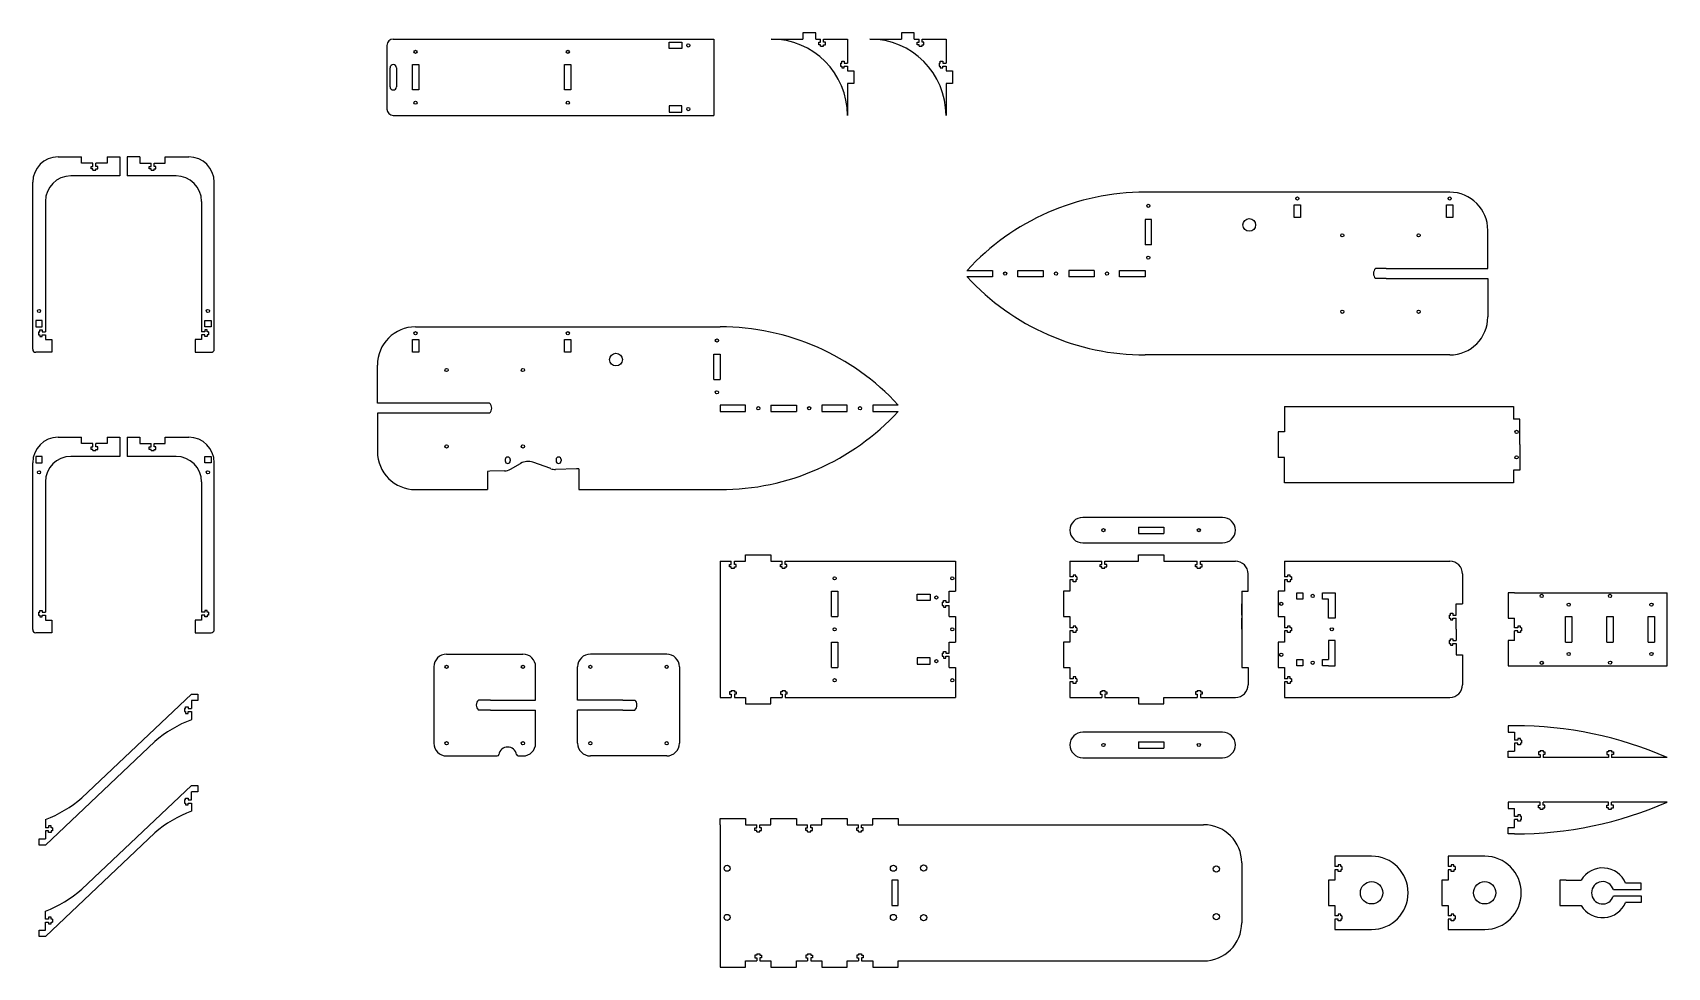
# Model space of a CAD drawing. Header units: inches. Extents: x 1.7 to 66, y -7 to 29.7.
import ezdxf

# ---------------------------------------------------------------- set-up
doc = ezdxf.new("R2010")
doc.units = ezdxf.units.IN
doc.header["$MEASUREMENT"] = 0

msp = doc.modelspace()

# ---------------------------------------------------------------- linework, layer by layer
for p, q in [((32.504, 29.736), (32.004, 29.736)), ((32.004, 29.736), (32.004, 29.486)), ((32.504, 29.486), (32.504, 29.736)), ((36.377, 29.736), (35.877, 29.736)), ((35.877, 29.736), (35.877, 29.486)), ((36.377, 29.486), (36.377, 29.736)), ((15.652, 29.236), (15.652, 26.736)), ((15.902, 29.486), (16.777, 29.486)), ((16.777, 29.486), (28.497, 29.486)), ((26.747, 29.111), (26.747, 29.361)), ((26.747, 29.361), (27.247, 29.361)), ((26.997, 29.111), (26.747, 29.111)), ((27.247, 29.111), (26.997, 29.111)), ((27.247, 29.361), (27.247, 29.111)), ((28.497, 29.486), (28.497, 26.486)), ((30.754, 29.486), (32.004, 29.486)), ((32.504, 29.486), (32.694, 29.486)), ((32.625, 29.261), (32.625, 29.361)), ((32.625, 29.361), (32.694, 29.361)), ((32.694, 29.261), (32.625, 29.261)), ((32.694, 29.361), (32.694, 29.486)), ((32.694, 29.211), (32.694, 29.261)), ((32.694, 29.211), (32.814, 29.211)), ((32.814, 29.361), (32.814, 29.486)), ((32.814, 29.486), (33.754, 29.486)), ((32.883, 29.361), (32.814, 29.361)), ((32.814, 29.211), (32.814, 29.261)), ((32.814, 29.261), (32.883, 29.261)), ((32.883, 29.261), (32.883, 29.361)), ((33.754, 29.486), (33.754, 28.546)), ((34.627, 29.486), (35.877, 29.486)), ((36.377, 29.486), (36.567, 29.486)), ((36.498, 29.261), (36.498, 29.361)), ((36.498, 29.361), (36.567, 29.361)), ((36.567, 29.261), (36.498, 29.261)), ((36.567, 29.361), (36.567, 29.486)), ((36.567, 29.211), (36.567, 29.261)), ((36.567, 29.211), (36.687, 29.211)), ((36.687, 29.486), (37.627, 29.486)), ((36.687, 29.361), (36.687, 29.486)), ((36.756, 29.361), (36.687, 29.361)), ((36.687, 29.211), (36.687, 29.261)), ((36.687, 29.261), (36.756, 29.261)), ((36.756, 29.261), (36.756, 29.361)), ((37.627, 29.486), (37.627, 28.546)), ((15.777, 27.611), (15.777, 28.361)), ((16.027, 28.361), (16.027, 27.611)), ((16.652, 27.986), (16.652, 28.486)), ((16.652, 28.486), (16.902, 28.486)), ((16.902, 28.486), (16.902, 27.486)), ((22.637, 27.986), (22.637, 28.486)), ((22.637, 28.486), (22.887, 28.486)), ((22.887, 28.486), (22.887, 27.486)), ((33.479, 28.546), (33.529, 28.546)), ((33.479, 28.546), (33.479, 28.426)), ((33.479, 28.426), (33.529, 28.426)), ((33.529, 28.546), (33.529, 28.615)), ((33.529, 28.615), (33.629, 28.615)), ((33.529, 28.426), (33.529, 28.357)), ((33.529, 28.357), (33.629, 28.357)), ((33.629, 28.615), (33.629, 28.546)), ((33.629, 28.546), (33.754, 28.546)), ((33.629, 28.357), (33.629, 28.426)), ((33.629, 28.426), (33.754, 28.426)), ((33.754, 28.426), (33.754, 28.236)), ((37.352, 28.546), (37.402, 28.546)), ((37.352, 28.546), (37.352, 28.426)), ((37.352, 28.426), (37.402, 28.426)), ((37.402, 28.546), (37.402, 28.615)), ((37.402, 28.615), (37.502, 28.615)), ((37.402, 28.426), (37.402, 28.357)), ((37.402, 28.357), (37.502, 28.357)), ((37.502, 28.615), (37.502, 28.546)), ((37.502, 28.546), (37.627, 28.546)), ((37.502, 28.357), (37.502, 28.426)), ((37.502, 28.426), (37.627, 28.426)), ((37.627, 28.426), (37.627, 28.236)), ((16.652, 27.486), (16.652, 27.986)), ((22.637, 27.486), (22.637, 27.986)), ((33.754, 28.236), (34.004, 28.236)), ((34.004, 27.736), (33.754, 27.736)), ((33.754, 27.736), (33.754, 26.486)), ((34.004, 28.236), (34.004, 27.736)), ((37.627, 28.236), (37.877, 28.236)), ((37.627, 27.736), (37.627, 26.486)), ((37.877, 27.736), (37.627, 27.736)), ((37.877, 28.236), (37.877, 27.736)), ((16.902, 27.486), (16.652, 27.486)), ((22.887, 27.486), (22.637, 27.486)), ((15.902, 26.486), (16.777, 26.486)), ((16.777, 26.486), (28.497, 26.486)), ((26.997, 26.861), (26.747, 26.861)), ((26.747, 26.861), (26.747, 26.611)), ((26.747, 26.611), (27.247, 26.611)), ((27.247, 26.861), (26.997, 26.861)), ((27.247, 26.611), (27.247, 26.861)), ((2.731, 24.861), (3.656, 24.861)), ((3.656, 24.611), (3.656, 24.861)), ((4.096, 24.611), (3.656, 24.611)), ((4.027, 24.386), (4.027, 24.486)), ((4.027, 24.486), (4.096, 24.486)), ((4.096, 24.486), (4.096, 24.611)), ((4.656, 24.611), (4.216, 24.611)), ((4.216, 24.486), (4.216, 24.611)), ((4.285, 24.486), (4.216, 24.486)), ((4.285, 24.386), (4.285, 24.486)), ((4.656, 24.861), (4.656, 24.611)), ((4.656, 24.861), (5.156, 24.861)), ((5.156, 24.861), (5.156, 24.111)), ((5.942, 24.861), (5.442, 24.861)), ((5.442, 24.861), (5.442, 24.111)), ((5.942, 24.861), (5.942, 24.611)), ((5.942, 24.611), (6.382, 24.611)), ((6.313, 24.386), (6.313, 24.486)), ((6.313, 24.486), (6.382, 24.486)), ((6.382, 24.486), (6.382, 24.611)), ((6.502, 24.611), (6.942, 24.611)), ((6.502, 24.486), (6.502, 24.611)), ((6.571, 24.486), (6.502, 24.486)), ((6.571, 24.386), (6.571, 24.486)), ((6.942, 24.611), (6.942, 24.861)), ((6.942, 24.861), (7.867, 24.861)), ((1.731, 17.308), (1.731, 23.861)), ((5.156, 24.111), (3.231, 24.111)), ((4.096, 24.386), (4.027, 24.386)), ((4.096, 24.336), (4.096, 24.386)), ((4.096, 24.336), (4.216, 24.336)), ((4.216, 24.336), (4.216, 24.386)), ((4.216, 24.386), (4.285, 24.386)), ((7.367, 24.111), (5.442, 24.111)), ((6.382, 24.386), (6.313, 24.386)), ((6.382, 24.336), (6.382, 24.386)), ((6.382, 24.336), (6.502, 24.336)), ((6.502, 24.336), (6.502, 24.386)), ((6.502, 24.386), (6.571, 24.386)), ((8.867, 17.308), (8.867, 23.861)), ((57.42, 23.473), (45.45, 23.473)), ((2.231, 23.111), (2.231, 18.183)), ((8.367, 23.111), (8.367, 18.183)), ((51.31, 22.473), (51.31, 22.973)), ((51.31, 22.973), (51.435, 22.973)), ((51.435, 22.973), (51.56, 22.973)), ((51.56, 22.973), (51.56, 22.473)), ((57.295, 22.473), (57.295, 22.973)), ((57.295, 22.973), (57.42, 22.973)), ((57.42, 22.973), (57.545, 22.973)), ((57.545, 22.973), (57.545, 22.473)), ((45.7, 22.401), (45.45, 22.401)), ((45.45, 22.401), (45.45, 21.401)), ((45.7, 21.401), (45.7, 22.401)), ((51.56, 22.473), (51.31, 22.473)), ((57.545, 22.473), (57.295, 22.473)), ((58.92, 20.473), (58.92, 21.973)), ((45.7, 21.401), (45.45, 21.401)), ((38.45, 20.401), (39.45, 20.401)), ((39.45, 20.151), (38.45, 20.151)), ((39.45, 20.401), (39.45, 20.151)), ((40.45, 20.401), (41.45, 20.401)), ((40.45, 20.151), (40.45, 20.401)), ((41.45, 20.151), (40.45, 20.151)), ((41.45, 20.401), (41.45, 20.151)), ((43.45, 20.401), (42.45, 20.401)), ((42.45, 20.401), (42.45, 20.151)), ((43.45, 20.151), (42.45, 20.151)), ((43.45, 20.401), (43.45, 20.151)), ((44.45, 20.151), (44.45, 20.401)), ((44.45, 20.401), (45.45, 20.401)), ((45.45, 20.151), (44.45, 20.151)), ((45.45, 20.401), (45.45, 20.151)), ((54.92, 20.473), (54.507, 20.473)), ((54.92, 20.079), (54.507, 20.079)), ((54.92, 20.473), (58.92, 20.473)), ((54.92, 20.079), (58.92, 20.079)), ((58.92, 20.079), (58.92, 18.579)), ((2.106, 18.433), (1.856, 18.433)), ((1.856, 18.433), (1.856, 18.183)), ((1.856, 18.183), (1.981, 18.183)), ((1.956, 17.993), (2.006, 17.993)), ((1.956, 17.993), (1.956, 17.873)), ((1.981, 18.183), (2.106, 18.183)), ((2.006, 17.993), (2.006, 18.062)), ((2.006, 18.062), (2.106, 18.062)), ((2.106, 18.183), (2.106, 18.433)), ((2.106, 18.062), (2.106, 17.993)), ((2.106, 17.993), (2.231, 17.993)), ((2.231, 18.183), (2.231, 17.993)), ((8.367, 18.183), (8.367, 17.993)), ((8.492, 17.993), (8.367, 17.993)), ((8.492, 18.183), (8.492, 18.433)), ((8.492, 18.433), (8.742, 18.433)), ((8.617, 18.183), (8.492, 18.183)), ((8.592, 18.062), (8.492, 18.062)), ((8.492, 18.062), (8.492, 17.993)), ((8.592, 17.993), (8.592, 18.062)), ((8.642, 17.993), (8.592, 17.993)), ((8.742, 18.183), (8.617, 18.183)), ((8.642, 17.993), (8.642, 17.873)), ((8.742, 18.433), (8.742, 18.183)), ((16.777, 18.183), (28.747, 18.183)), ((1.956, 17.873), (2.006, 17.873)), ((2.006, 17.873), (2.006, 17.804)), ((2.006, 17.804), (2.106, 17.804)), ((2.106, 17.804), (2.106, 17.873)), ((2.106, 17.873), (2.231, 17.873)), ((2.231, 17.873), (2.231, 17.683)), ((2.231, 17.683), (2.481, 17.683)), ((2.481, 17.683), (2.481, 17.183)), ((8.367, 17.683), (8.117, 17.683)), ((8.117, 17.683), (8.117, 17.183)), ((8.492, 17.873), (8.367, 17.873)), ((8.367, 17.873), (8.367, 17.683)), ((8.492, 17.804), (8.492, 17.873)), ((8.592, 17.804), (8.492, 17.804)), ((8.642, 17.873), (8.592, 17.873)), ((8.592, 17.873), (8.592, 17.804)), ((16.652, 17.183), (16.652, 17.683)), ((16.652, 17.683), (16.777, 17.683)), ((16.777, 17.683), (16.902, 17.683)), ((16.902, 17.683), (16.902, 17.183)), ((22.637, 17.183), (22.637, 17.683)), ((22.637, 17.683), (22.762, 17.683)), ((22.762, 17.683), (22.887, 17.683)), ((22.887, 17.683), (22.887, 17.183)), ((2.231, 17.183), (1.856, 17.183)), ((2.481, 17.183), (2.231, 17.183)), ((8.117, 17.183), (8.367, 17.183)), ((8.367, 17.183), (8.742, 17.183)), ((16.902, 17.183), (16.652, 17.183)), ((22.887, 17.183), (22.637, 17.183)), ((28.497, 16.111), (28.497, 17.111)), ((28.497, 17.111), (28.747, 17.111)), ((28.747, 17.111), (28.747, 16.111)), ((57.42, 17.079), (45.45, 17.079)), ((15.277, 15.183), (15.277, 16.683)), ((28.497, 16.111), (28.747, 16.111)), ((19.277, 15.183), (15.277, 15.183)), ((19.277, 14.789), (15.277, 14.789)), ((15.277, 14.789), (15.277, 13.289)), ((19.69, 15.183), (19.277, 15.183)), ((19.69, 14.789), (19.277, 14.789)), ((28.747, 15.111), (28.747, 14.861)), ((29.747, 15.111), (28.747, 15.111)), ((28.747, 14.861), (29.747, 14.861)), ((29.747, 14.861), (29.747, 15.111)), ((30.747, 15.111), (31.747, 15.111)), ((30.747, 15.111), (30.747, 14.861)), ((30.747, 14.861), (31.747, 14.861)), ((31.747, 15.111), (31.747, 14.861)), ((33.747, 15.111), (32.747, 15.111)), ((32.747, 15.111), (32.747, 14.861)), ((32.747, 14.861), (33.747, 14.861)), ((33.747, 14.861), (33.747, 15.111)), ((35.747, 15.111), (34.747, 15.111)), ((34.747, 15.111), (34.747, 14.861)), ((34.747, 14.861), (35.747, 14.861)), ((50.924, 15.056), (59.924, 15.056)), ((50.924, 15.056), (50.924, 14.056)), ((59.924, 15.056), (59.924, 14.556)), ((60.174, 14.556), (59.924, 14.556)), ((60.174, 13.556), (60.174, 14.556)), ((2.731, 13.845), (3.656, 13.845)), ((3.656, 13.595), (3.656, 13.845)), ((4.096, 13.595), (3.656, 13.595)), ((4.096, 13.47), (4.096, 13.595)), ((4.656, 13.595), (4.216, 13.595)), ((4.216, 13.47), (4.216, 13.595)), ((4.656, 13.845), (5.156, 13.845)), ((4.656, 13.845), (4.656, 13.595)), ((5.156, 13.845), (5.156, 13.095)), ((5.442, 13.845), (5.442, 13.095)), ((5.442, 13.845), (5.942, 13.845)), ((5.942, 13.845), (5.942, 13.595)), ((5.942, 13.595), (6.382, 13.595)), ((6.382, 13.47), (6.382, 13.595)), ((6.502, 13.595), (6.942, 13.595)), ((6.502, 13.47), (6.502, 13.595)), ((6.942, 13.845), (7.867, 13.845)), ((6.942, 13.595), (6.942, 13.845)), ((50.924, 14.056), (50.674, 14.056)), ((50.674, 14.056), (50.674, 13.056)), ((60.174, 13.556), (60.174, 12.556)), ((1.981, 13.095), (1.856, 13.095)), ((1.856, 13.095), (1.856, 12.845)), ((2.106, 13.095), (1.981, 13.095)), ((2.106, 12.845), (2.106, 13.095)), ((5.156, 13.095), (3.231, 13.095)), ((4.027, 13.37), (4.027, 13.47)), ((4.027, 13.47), (4.096, 13.47)), ((4.096, 13.37), (4.027, 13.37)), ((4.096, 13.32), (4.096, 13.37)), ((4.096, 13.32), (4.216, 13.32)), ((4.285, 13.47), (4.216, 13.47)), ((4.216, 13.32), (4.216, 13.37)), ((4.216, 13.37), (4.285, 13.37)), ((4.285, 13.37), (4.285, 13.47)), ((7.367, 13.095), (5.442, 13.095)), ((6.313, 13.37), (6.313, 13.47)), ((6.313, 13.47), (6.382, 13.47)), ((6.382, 13.37), (6.313, 13.37)), ((6.382, 13.32), (6.382, 13.37)), ((6.382, 13.32), (6.502, 13.32)), ((6.571, 13.47), (6.502, 13.47)), ((6.502, 13.32), (6.502, 13.37)), ((6.502, 13.37), (6.571, 13.37)), ((6.571, 13.37), (6.571, 13.47)), ((8.492, 12.845), (8.492, 13.095)), ((8.492, 13.095), (8.617, 13.095)), ((8.617, 13.095), (8.742, 13.095)), ((8.742, 13.095), (8.742, 12.845)), ((20.299, 12.968), (20.299, 12.918)), ((20.499, 12.968), (20.499, 12.918)), ((22.098, 12.613), (21.39, 12.865)), ((22.299, 12.968), (22.299, 12.918)), ((22.499, 12.968), (22.499, 12.918)), ((50.924, 13.056), (50.674, 13.056)), ((50.924, 12.056), (50.924, 13.056)), ((1.731, 6.292), (1.731, 12.845)), ((1.856, 12.845), (2.106, 12.845)), ((8.742, 12.845), (8.492, 12.845)), ((8.867, 6.292), (8.867, 12.845)), ((19.701, 12.51), (19.601, 12.507)), ((19.601, 12.507), (19.601, 11.789)), ((20.274, 12.526), (19.701, 12.51)), ((20.509, 12.593), (20.907, 12.821)), ((23.101, 12.607), (22.28, 12.584)), ((23.201, 12.61), (23.101, 12.607)), ((23.201, 12.61), (23.201, 11.789)), ((60.174, 12.556), (59.924, 12.556)), ((59.924, 12.556), (59.924, 12.056)), ((2.231, 12.095), (2.231, 7.167)), ((8.367, 12.095), (8.367, 7.167)), ((16.777, 11.789), (19.601, 11.789)), ((23.201, 11.789), (28.747, 11.789)), ((59.924, 12.056), (50.924, 12.056)), ((48.497, 10.696), (42.997, 10.696)), ((45.187, 10.321), (46.187, 10.321)), ((45.187, 10.321), (45.187, 10.071)), ((46.187, 10.321), (46.187, 10.071)), ((42.997, 9.696), (48.497, 9.696)), ((45.187, 10.071), (46.187, 10.071)), ((29.747, 8.978), (29.747, 9.228)), ((29.747, 9.228), (30.747, 9.228)), ((30.747, 9.228), (30.747, 8.978)), ((45.187, 8.978), (45.187, 9.228)), ((45.187, 9.228), (46.187, 9.228)), ((46.187, 9.228), (46.187, 8.978)), ((28.747, 8.978), (28.747, 3.628)), ((28.747, 8.978), (29.187, 8.978)), ((29.118, 8.753), (29.118, 8.853)), ((29.118, 8.853), (29.187, 8.853)), ((29.187, 8.753), (29.118, 8.753)), ((29.187, 8.853), (29.187, 8.978)), ((29.187, 8.703), (29.187, 8.753)), ((29.187, 8.703), (29.307, 8.703)), ((29.307, 8.978), (29.747, 8.978)), ((29.307, 8.853), (29.307, 8.978)), ((29.376, 8.853), (29.307, 8.853)), ((29.307, 8.703), (29.307, 8.753)), ((29.307, 8.753), (29.376, 8.753)), ((29.376, 8.753), (29.376, 8.853)), ((30.747, 8.978), (31.187, 8.978)), ((31.118, 8.753), (31.118, 8.853)), ((31.118, 8.853), (31.187, 8.853)), ((31.187, 8.753), (31.118, 8.753)), ((31.187, 8.853), (31.187, 8.978)), ((31.187, 8.703), (31.187, 8.753)), ((31.187, 8.703), (31.307, 8.703)), ((31.307, 8.978), (31.747, 8.978)), ((31.307, 8.853), (31.307, 8.978)), ((31.376, 8.853), (31.307, 8.853)), ((31.307, 8.703), (31.307, 8.753)), ((31.307, 8.753), (31.376, 8.753)), ((31.376, 8.753), (31.376, 8.853)), ((31.747, 8.978), (37.747, 8.978)), ((37.747, 8.978), (37.997, 8.978)), ((37.997, 8.978), (37.997, 7.803)), ((42.497, 8.978), (43.752, 8.978)), ((42.497, 8.978), (42.497, 8.363)), ((42.622, 8.363), (42.497, 8.363)), ((42.722, 8.432), (42.622, 8.432)), ((42.622, 8.432), (42.622, 8.363)), ((42.722, 8.363), (42.722, 8.432)), ((42.772, 8.363), (42.722, 8.363)), ((42.772, 8.363), (42.772, 8.243)), ((43.683, 8.753), (43.683, 8.853)), ((43.683, 8.853), (43.752, 8.853)), ((43.752, 8.753), (43.683, 8.753)), ((43.752, 8.853), (43.752, 8.978)), ((43.752, 8.703), (43.752, 8.753)), ((43.752, 8.703), (43.872, 8.703)), ((43.872, 8.853), (43.872, 8.978)), ((43.872, 8.978), (45.187, 8.978)), ((43.941, 8.853), (43.872, 8.853)), ((43.872, 8.703), (43.872, 8.753)), ((43.872, 8.753), (43.941, 8.753)), ((43.941, 8.753), (43.941, 8.853)), ((46.187, 8.978), (47.502, 8.978)), ((47.433, 8.753), (47.433, 8.853)), ((47.433, 8.853), (47.502, 8.853)), ((47.502, 8.753), (47.433, 8.753)), ((47.502, 8.853), (47.502, 8.978)), ((47.502, 8.703), (47.502, 8.753)), ((47.502, 8.703), (47.622, 8.703)), ((47.622, 8.853), (47.622, 8.978)), ((47.622, 8.978), (48.997, 8.978)), ((47.691, 8.853), (47.622, 8.853)), ((47.622, 8.703), (47.622, 8.753)), ((47.622, 8.753), (47.691, 8.753)), ((47.691, 8.753), (47.691, 8.853)), ((49.497, 7.803), (49.497, 8.478)), ((50.924, 8.978), (57.424, 8.978)), ((50.924, 8.978), (50.924, 8.728)), ((50.924, 8.728), (50.924, 8.363)), ((51.049, 8.363), (50.924, 8.363)), ((51.149, 8.432), (51.049, 8.432)), ((51.049, 8.432), (51.049, 8.363)), ((51.149, 8.363), (51.149, 8.432)), ((51.199, 8.363), (51.149, 8.363)), ((51.199, 8.363), (51.199, 8.243)), ((57.924, 8.478), (57.925, 7.303)), ((33.122, 6.803), (33.122, 7.803)), ((33.122, 7.803), (33.372, 7.803)), ((33.372, 7.803), (33.372, 6.803)), ((37.747, 7.803), (37.997, 7.803)), ((37.747, 7.363), (37.747, 7.803)), ((42.497, 7.803), (42.247, 7.803)), ((42.247, 7.803), (42.247, 6.803)), ((42.497, 8.243), (42.497, 7.803)), ((42.622, 8.243), (42.497, 8.243)), ((42.622, 8.174), (42.622, 8.243)), ((42.722, 8.174), (42.622, 8.174)), ((42.772, 8.243), (42.722, 8.243)), ((42.722, 8.243), (42.722, 8.174)), ((49.248, 7.803), (49.248, 4.803)), ((49.248, 7.803), (49.497, 7.803)), ((50.924, 7.803), (50.674, 7.803)), ((50.674, 7.803), (50.674, 6.803)), ((50.924, 8.243), (50.924, 7.803)), ((51.049, 8.243), (50.924, 8.243)), ((51.049, 8.174), (51.049, 8.243)), ((51.149, 8.174), (51.049, 8.174)), ((51.199, 8.243), (51.149, 8.243)), ((51.149, 8.243), (51.149, 8.174)), ((51.413, 7.491), (51.413, 7.741)), ((51.413, 7.741), (51.653, 7.741)), ((51.653, 7.741), (51.653, 7.491)), ((52.423, 7.491), (52.423, 7.741)), ((52.423, 7.741), (52.663, 7.741)), ((52.663, 7.741), (52.913, 7.741)), ((52.913, 7.741), (52.913, 6.741)), ((59.973, 7.741), (59.723, 7.741)), ((59.723, 7.741), (59.723, 6.741)), ((59.973, 7.741), (65.973, 7.741)), ((65.973, 4.864), (65.973, 7.741)), ((2.231, 7.167), (2.231, 6.977)), ((8.367, 7.167), (8.367, 6.977)), ((36.497, 7.428), (36.497, 7.678)), ((36.497, 7.678), (36.997, 7.678)), ((36.747, 7.428), (36.497, 7.428)), ((36.997, 7.428), (36.747, 7.428)), ((36.997, 7.678), (36.997, 7.428)), ((37.472, 7.363), (37.522, 7.363)), ((37.472, 7.363), (37.472, 7.243)), ((37.472, 7.243), (37.522, 7.243)), ((37.522, 7.363), (37.522, 7.432)), ((37.522, 7.432), (37.622, 7.432)), ((37.522, 7.243), (37.522, 7.174)), ((37.522, 7.174), (37.622, 7.174)), ((37.622, 7.432), (37.622, 7.363)), ((37.622, 7.363), (37.747, 7.363)), ((37.622, 7.174), (37.622, 7.243)), ((37.622, 7.243), (37.747, 7.243)), ((37.747, 6.803), (37.747, 7.243)), ((49.248, 6.863), (49.248, 7.303)), ((51.653, 7.491), (51.413, 7.491)), ((52.663, 7.491), (52.423, 7.491)), ((52.663, 6.741), (52.663, 7.491)), ((57.675, 7.303), (57.925, 7.303)), ((57.675, 6.863), (57.675, 7.303)), ((1.956, 6.977), (2.006, 6.977)), ((1.956, 6.977), (1.956, 6.857)), ((1.956, 6.857), (2.006, 6.857)), ((2.006, 6.977), (2.006, 7.046)), ((2.006, 7.046), (2.106, 7.046)), ((2.006, 6.857), (2.006, 6.788)), ((2.006, 6.788), (2.106, 6.788)), ((2.106, 7.046), (2.106, 6.977)), ((2.106, 6.977), (2.231, 6.977)), ((2.106, 6.788), (2.106, 6.857)), ((2.106, 6.857), (2.231, 6.857)), ((2.231, 6.857), (2.231, 6.667)), ((2.231, 6.667), (2.481, 6.667)), ((2.481, 6.667), (2.481, 6.167)), ((8.367, 6.667), (8.117, 6.667)), ((8.117, 6.667), (8.117, 6.167)), ((8.492, 6.977), (8.367, 6.977)), ((8.492, 6.857), (8.367, 6.857)), ((8.367, 6.857), (8.367, 6.667)), ((8.592, 7.046), (8.492, 7.046)), ((8.492, 7.046), (8.492, 6.977)), ((8.492, 6.788), (8.492, 6.857)), ((8.592, 6.788), (8.492, 6.788)), ((8.592, 6.977), (8.592, 7.046)), ((8.642, 6.977), (8.592, 6.977)), ((8.642, 6.857), (8.592, 6.857)), ((8.592, 6.857), (8.592, 6.788)), ((8.642, 6.977), (8.642, 6.857)), ((33.122, 6.803), (33.372, 6.803)), ((37.747, 6.803), (37.997, 6.803)), ((37.997, 6.803), (37.997, 5.803)), ((42.247, 6.803), (42.497, 6.803)), ((42.497, 6.803), (42.497, 6.363)), ((42.722, 6.432), (42.622, 6.432)), ((42.622, 6.432), (42.622, 6.363)), ((42.722, 6.363), (42.722, 6.432)), ((49.248, 6.303), (49.248, 6.743)), ((50.674, 6.803), (50.924, 6.803)), ((50.924, 6.803), (50.924, 6.363)), ((51.149, 6.432), (51.049, 6.432)), ((51.049, 6.432), (51.049, 6.363)), ((51.149, 6.363), (51.149, 6.432)), ((52.913, 6.741), (52.663, 6.741)), ((57.4, 6.863), (57.45, 6.863)), ((57.4, 6.863), (57.4, 6.743)), ((57.4, 6.743), (57.45, 6.743)), ((57.45, 6.863), (57.45, 6.932)), ((57.45, 6.932), (57.55, 6.932)), ((57.45, 6.743), (57.45, 6.674)), ((57.45, 6.674), (57.55, 6.674)), ((57.55, 6.932), (57.55, 6.863)), ((57.55, 6.863), (57.675, 6.863)), ((57.55, 6.674), (57.55, 6.743)), ((57.55, 6.743), (57.675, 6.743)), ((57.675, 6.303), (57.675, 6.743)), ((59.723, 6.741), (59.973, 6.741)), ((59.973, 6.361), (59.973, 6.741)), ((60.198, 6.43), (60.098, 6.43)), ((60.098, 6.43), (60.098, 6.361)), ((60.198, 6.361), (60.198, 6.43)), ((61.973, 5.803), (61.973, 6.803)), ((61.973, 6.803), (62.223, 6.803)), ((62.223, 6.803), (62.223, 5.803)), ((63.598, 5.803), (63.598, 6.803)), ((63.598, 6.803), (63.848, 6.803)), ((63.848, 6.803), (63.848, 5.803)), ((65.223, 5.803), (65.223, 6.803)), ((65.223, 6.803), (65.473, 6.803)), ((65.473, 6.803), (65.473, 5.803)), ((2.231, 6.167), (1.856, 6.167)), ((2.481, 6.167), (2.231, 6.167)), ((8.117, 6.167), (8.367, 6.167)), ((8.367, 6.167), (8.742, 6.167)), ((33.122, 4.803), (33.122, 5.803)), ((33.122, 5.803), (33.372, 5.803)), ((33.372, 5.803), (33.372, 4.803)), ((37.747, 5.803), (37.997, 5.803)), ((37.747, 5.363), (37.747, 5.803)), ((42.497, 5.803), (42.247, 5.803)), ((42.247, 5.803), (42.247, 4.803)), ((42.622, 6.363), (42.497, 6.363)), ((42.497, 6.243), (42.497, 5.803)), ((42.622, 6.243), (42.497, 6.243)), ((42.622, 6.174), (42.622, 6.243)), ((42.722, 6.174), (42.622, 6.174)), ((42.772, 6.363), (42.722, 6.363)), ((42.772, 6.243), (42.722, 6.243)), ((42.722, 6.243), (42.722, 6.174)), ((42.772, 6.363), (42.772, 6.243)), ((49.248, 6.303), (49.248, 5.863)), ((50.924, 5.803), (50.674, 5.803)), ((50.674, 5.803), (50.674, 4.803)), ((51.049, 6.363), (50.924, 6.363)), ((50.924, 6.243), (50.924, 5.803)), ((51.049, 6.243), (50.924, 6.243)), ((51.049, 6.174), (51.049, 6.243)), ((51.149, 6.174), (51.049, 6.174)), ((51.199, 6.363), (51.149, 6.363)), ((51.199, 6.243), (51.149, 6.243)), ((51.149, 6.243), (51.149, 6.174)), ((51.199, 6.363), (51.199, 6.243)), ((52.913, 5.864), (52.663, 5.864)), ((52.663, 5.864), (52.663, 5.114)), ((52.913, 4.864), (52.913, 5.864)), ((57.4, 5.863), (57.45, 5.863)), ((57.4, 5.863), (57.4, 5.743)), ((57.45, 5.863), (57.45, 5.932)), ((57.45, 5.932), (57.55, 5.932)), ((57.55, 5.932), (57.55, 5.863)), ((57.55, 5.863), (57.675, 5.863)), ((57.675, 6.303), (57.675, 5.863)), ((59.973, 5.864), (59.723, 5.864)), ((59.723, 5.864), (59.723, 4.864)), ((60.098, 6.361), (59.973, 6.361)), ((59.973, 5.864), (59.973, 6.241)), ((60.098, 6.241), (59.973, 6.241)), ((60.098, 6.172), (60.098, 6.241)), ((60.198, 6.172), (60.098, 6.172)), ((60.248, 6.361), (60.198, 6.361)), ((60.248, 6.241), (60.198, 6.241)), ((60.198, 6.241), (60.198, 6.172)), ((60.248, 6.361), (60.248, 6.241)), ((61.973, 5.803), (62.223, 5.803)), ((63.598, 5.803), (63.848, 5.803)), ((65.223, 5.803), (65.473, 5.803)), ((17.997, 5.328), (20.997, 5.328)), ((26.647, 5.328), (23.647, 5.328)), ((36.747, 5.178), (36.497, 5.178)), ((36.497, 5.178), (36.497, 4.928)), ((36.997, 5.178), (36.747, 5.178)), ((36.997, 4.928), (36.997, 5.178)), ((37.472, 5.363), (37.522, 5.363)), ((37.472, 5.363), (37.472, 5.243)), ((37.472, 5.243), (37.522, 5.243)), ((37.522, 5.363), (37.522, 5.432)), ((37.522, 5.432), (37.622, 5.432)), ((37.522, 5.243), (37.522, 5.174)), ((37.522, 5.174), (37.622, 5.174)), ((37.622, 5.432), (37.622, 5.363)), ((37.622, 5.363), (37.747, 5.363)), ((37.622, 5.174), (37.622, 5.243)), ((37.622, 5.243), (37.747, 5.243)), ((37.747, 4.803), (37.747, 5.243)), ((49.248, 5.743), (49.248, 5.303)), ((57.4, 5.743), (57.45, 5.743)), ((57.45, 5.743), (57.45, 5.674)), ((57.45, 5.674), (57.55, 5.674)), ((57.55, 5.674), (57.55, 5.743)), ((57.55, 5.743), (57.675, 5.743)), ((57.675, 5.743), (57.675, 5.303)), ((57.675, 5.303), (57.925, 5.303)), ((57.925, 5.303), (57.926, 4.128)), ((17.497, 4.828), (17.497, 1.828)), ((21.497, 3.525), (21.497, 4.828)), ((23.147, 3.525), (23.147, 4.828)), ((27.147, 4.828), (27.147, 1.828)), ((33.122, 4.803), (33.372, 4.803)), ((36.497, 4.928), (36.997, 4.928)), ((37.747, 4.803), (37.997, 4.803)), ((37.997, 4.803), (37.997, 3.628)), ((42.247, 4.803), (42.497, 4.803)), ((42.497, 4.803), (42.497, 4.363)), ((49.248, 4.803), (49.498, 4.803)), ((49.498, 4.803), (49.499, 4.128)), ((50.674, 4.803), (50.924, 4.803)), ((50.924, 4.803), (50.924, 4.363)), ((51.413, 4.864), (51.413, 5.114)), ((51.413, 5.114), (51.653, 5.114)), ((51.653, 4.864), (51.413, 4.864)), ((51.653, 5.114), (51.653, 4.864)), ((52.423, 4.864), (52.423, 5.114)), ((52.423, 5.114), (52.663, 5.114)), ((52.663, 4.864), (52.423, 4.864)), ((52.663, 4.864), (52.913, 4.864)), ((59.723, 4.864), (59.973, 4.864)), ((59.973, 4.864), (65.973, 4.864)), ((29.187, 3.903), (29.187, 3.853)), ((29.187, 3.903), (29.307, 3.903)), ((29.307, 3.903), (29.307, 3.853)), ((31.187, 3.903), (31.187, 3.853)), ((31.187, 3.903), (31.307, 3.903)), ((31.307, 3.903), (31.307, 3.853)), ((42.622, 4.363), (42.497, 4.363)), ((42.622, 4.243), (42.497, 4.243)), ((42.497, 4.243), (42.497, 3.628)), ((42.722, 4.432), (42.622, 4.432)), ((42.622, 4.432), (42.622, 4.363)), ((42.622, 4.174), (42.622, 4.243)), ((42.722, 4.174), (42.622, 4.174)), ((42.722, 4.363), (42.722, 4.432)), ((42.772, 4.363), (42.722, 4.363)), ((42.772, 4.243), (42.722, 4.243)), ((42.722, 4.243), (42.722, 4.174)), ((42.772, 4.363), (42.772, 4.243)), ((43.752, 3.903), (43.752, 3.853)), ((43.752, 3.903), (43.872, 3.903)), ((43.872, 3.903), (43.872, 3.853)), ((47.502, 3.903), (47.502, 3.853)), ((47.502, 3.903), (47.622, 3.903)), ((47.622, 3.903), (47.622, 3.853)), ((51.049, 4.363), (50.924, 4.363)), ((50.924, 4.243), (50.924, 3.878)), ((51.049, 4.243), (50.924, 4.243)), ((50.924, 3.878), (50.924, 3.628)), ((51.149, 4.432), (51.049, 4.432)), ((51.049, 4.432), (51.049, 4.363)), ((51.049, 4.174), (51.049, 4.243)), ((51.149, 4.174), (51.049, 4.174)), ((51.149, 4.363), (51.149, 4.432)), ((51.199, 4.363), (51.149, 4.363)), ((51.199, 4.243), (51.149, 4.243)), ((51.149, 4.243), (51.149, 4.174)), ((51.199, 4.363), (51.199, 4.243)), ((3.665, -0.317), (7.967, 3.754)), ((7.742, 3.189), (7.742, 3.258)), ((7.742, 3.258), (7.842, 3.258)), ((7.842, 3.258), (7.842, 3.189)), ((7.967, 3.754), (8.217, 3.754)), ((7.967, 3.504), (7.967, 3.254)), ((8.217, 3.504), (7.967, 3.504)), ((7.967, 3.254), (7.967, 3.189)), ((8.217, 3.754), (8.217, 3.504)), ((19.717, 3.525), (19.249, 3.525)), ((19.717, 3.525), (21.497, 3.525)), ((24.927, 3.525), (23.147, 3.525)), ((24.927, 3.525), (25.395, 3.525)), ((28.747, 3.628), (29.187, 3.628)), ((29.187, 3.853), (29.118, 3.853)), ((29.118, 3.853), (29.118, 3.753)), ((29.118, 3.753), (29.187, 3.753)), ((29.187, 3.753), (29.187, 3.628)), ((29.307, 3.853), (29.376, 3.853)), ((29.376, 3.753), (29.307, 3.753)), ((29.307, 3.753), (29.307, 3.628)), ((29.307, 3.628), (29.747, 3.628)), ((29.376, 3.853), (29.376, 3.753)), ((29.747, 3.628), (29.747, 3.378)), ((29.747, 3.378), (30.747, 3.378)), ((30.747, 3.628), (31.187, 3.628)), ((30.747, 3.378), (30.747, 3.628)), ((31.187, 3.853), (31.118, 3.853)), ((31.118, 3.853), (31.118, 3.753)), ((31.118, 3.753), (31.187, 3.753)), ((31.187, 3.753), (31.187, 3.628)), ((31.307, 3.853), (31.376, 3.853)), ((31.376, 3.753), (31.307, 3.753)), ((31.307, 3.753), (31.307, 3.628)), ((31.307, 3.628), (31.747, 3.628)), ((31.376, 3.853), (31.376, 3.753)), ((31.747, 3.628), (37.747, 3.628)), ((37.747, 3.628), (37.997, 3.628)), ((42.497, 3.628), (43.752, 3.628)), ((43.752, 3.853), (43.683, 3.853)), ((43.683, 3.853), (43.683, 3.753)), ((43.683, 3.753), (43.752, 3.753)), ((43.752, 3.753), (43.752, 3.628)), ((43.872, 3.853), (43.941, 3.853)), ((43.941, 3.753), (43.872, 3.753)), ((43.872, 3.753), (43.872, 3.628)), ((43.872, 3.628), (45.187, 3.628)), ((43.941, 3.853), (43.941, 3.753)), ((45.187, 3.628), (45.187, 3.378)), ((45.187, 3.378), (46.187, 3.378)), ((46.187, 3.378), (46.187, 3.628)), ((46.187, 3.628), (47.502, 3.628)), ((47.502, 3.853), (47.433, 3.853)), ((47.433, 3.853), (47.433, 3.753)), ((47.433, 3.753), (47.502, 3.753)), ((47.502, 3.753), (47.502, 3.628)), ((47.622, 3.853), (47.691, 3.853)), ((47.691, 3.753), (47.622, 3.753)), ((47.622, 3.753), (47.622, 3.628)), ((47.622, 3.628), (48.999, 3.628)), ((47.691, 3.853), (47.691, 3.753)), ((50.924, 3.628), (57.426, 3.628)), ((7.692, 3.189), (7.742, 3.189)), ((7.692, 3.189), (7.692, 3.069)), ((7.692, 3.069), (7.742, 3.069)), ((7.742, 3.069), (7.742, 3)), ((7.742, 3), (7.842, 3)), ((7.842, 3.189), (7.967, 3.189)), ((7.842, 3), (7.842, 3.069)), ((7.842, 3.069), (7.967, 3.069)), ((7.967, 3.069), (7.967, 2.754)), ((19.717, 3.131), (19.249, 3.131)), ((19.717, 3.131), (21.497, 3.131)), ((21.497, 1.828), (21.497, 3.131)), ((23.147, 1.828), (23.147, 3.131)), ((24.927, 3.131), (23.147, 3.131)), ((24.927, 3.131), (25.395, 3.131)), ((48.497, 2.261), (42.997, 2.261)), ((59.973, 2.515), (59.723, 2.515)), ((59.723, 2.515), (59.723, 2.265)), ((59.723, 2.265), (59.973, 2.265)), ((59.973, 2.265), (59.973, 1.949)), ((60.098, 1.949), (59.973, 1.949)), ((60.198, 2.018), (60.098, 2.018)), ((60.098, 2.018), (60.098, 1.949)), ((60.198, 1.949), (60.198, 2.018)), ((60.248, 1.949), (60.198, 1.949)), ((60.248, 1.949), (60.248, 1.829)), ((6.533, 1.897), (2.231, -2.174)), ((17.997, 1.328), (19.991, 1.328)), ((20.807, 1.328), (20.997, 1.328)), ((26.647, 1.328), (23.647, 1.328)), ((45.187, 1.886), (46.187, 1.886)), ((45.187, 1.886), (45.187, 1.636)), ((45.187, 1.636), (46.187, 1.636)), ((46.187, 1.886), (46.187, 1.636)), ((59.723, 1.265), (59.723, 1.515)), ((59.723, 1.515), (59.973, 1.515)), ((60.098, 1.829), (59.973, 1.829)), ((59.973, 1.829), (59.973, 1.515)), ((60.098, 1.76), (60.098, 1.829)), ((60.198, 1.76), (60.098, 1.76)), ((60.248, 1.829), (60.198, 1.829)), ((60.198, 1.829), (60.198, 1.76)), ((60.976, 1.49), (60.907, 1.49)), ((60.907, 1.49), (60.907, 1.39)), ((60.907, 1.39), (60.976, 1.39)), ((60.976, 1.54), (60.976, 1.49)), ((60.976, 1.54), (61.096, 1.54)), ((60.976, 1.39), (60.976, 1.265)), ((61.096, 1.54), (61.096, 1.49)), ((61.096, 1.49), (61.165, 1.49)), ((61.165, 1.39), (61.096, 1.39)), ((61.096, 1.39), (61.096, 1.265)), ((61.165, 1.49), (61.165, 1.39)), ((63.663, 1.49), (63.594, 1.49)), ((63.594, 1.49), (63.594, 1.39)), ((63.594, 1.39), (63.663, 1.39)), ((63.663, 1.54), (63.663, 1.49)), ((63.663, 1.54), (63.783, 1.54)), ((63.663, 1.39), (63.663, 1.265)), ((63.783, 1.54), (63.783, 1.49)), ((63.783, 1.49), (63.852, 1.49)), ((63.852, 1.39), (63.783, 1.39)), ((63.783, 1.39), (63.783, 1.265)), ((63.852, 1.49), (63.852, 1.39)), ((42.997, 1.261), (48.497, 1.261)), ((60.976, 1.265), (59.723, 1.265)), ((63.663, 1.265), (61.096, 1.265)), ((65.973, 1.265), (63.783, 1.265)), ((3.665, -3.907), (7.967, 0.164)), ((7.967, 0.164), (8.217, 0.164)), ((8.217, 0.164), (8.217, -0.086)), ((7.742, -0.401), (7.692, -0.401)), ((7.692, -0.401), (7.692, -0.521)), ((7.692, -0.521), (7.742, -0.521)), ((7.742, -0.401), (7.742, -0.332)), ((7.742, -0.332), (7.842, -0.332)), ((7.742, -0.521), (7.742, -0.59)), ((7.742, -0.59), (7.842, -0.59)), ((7.842, -0.332), (7.842, -0.401)), ((7.842, -0.401), (7.967, -0.401)), ((7.842, -0.59), (7.842, -0.521)), ((7.842, -0.521), (7.967, -0.521)), ((8.217, -0.086), (7.967, -0.086)), ((7.967, -0.336), (7.967, -0.086)), ((7.967, -0.401), (7.967, -0.336)), ((7.967, -0.521), (7.967, -0.836)), ((60.976, -0.484), (59.723, -0.484)), ((59.723, -0.484), (59.723, -0.734)), ((60.907, -0.709), (60.907, -0.609)), ((60.907, -0.609), (60.976, -0.609)), ((60.976, -0.609), (60.976, -0.484)), ((63.663, -0.484), (61.096, -0.484)), ((61.096, -0.609), (61.096, -0.484)), ((61.165, -0.609), (61.096, -0.609)), ((61.165, -0.709), (61.165, -0.609)), ((63.594, -0.709), (63.594, -0.609)), ((63.594, -0.609), (63.663, -0.609)), ((63.663, -0.609), (63.663, -0.484)), ((65.973, -0.484), (63.783, -0.484)), ((63.783, -0.609), (63.783, -0.484)), ((63.852, -0.609), (63.783, -0.609)), ((63.852, -0.709), (63.852, -0.609)), ((2.231, -1.174), (2.231, -1.489)), ((28.747, -1.372), (28.747, -1.122)), ((28.747, -1.122), (29.747, -1.122)), ((29.747, -1.122), (29.747, -1.372)), ((30.747, -1.372), (30.747, -1.122)), ((30.747, -1.122), (31.747, -1.122)), ((31.747, -1.122), (31.747, -1.372)), ((32.747, -1.372), (32.747, -1.122)), ((32.747, -1.122), (33.747, -1.122)), ((33.747, -1.122), (33.747, -1.372)), ((34.747, -1.372), (34.747, -1.122)), ((34.747, -1.122), (35.747, -1.122)), ((35.747, -1.122), (35.747, -1.372)), ((59.723, -0.734), (59.973, -0.734)), ((59.973, -1.047), (59.973, -0.734)), ((60.098, -1.047), (59.973, -1.047)), ((59.973, -1.484), (59.973, -1.167)), ((60.098, -1.167), (59.973, -1.167)), ((60.198, -0.978), (60.098, -0.978)), ((60.098, -0.978), (60.098, -1.047)), ((60.098, -1.236), (60.098, -1.167)), ((60.198, -1.236), (60.098, -1.236)), ((60.198, -1.047), (60.198, -0.978)), ((60.248, -1.047), (60.198, -1.047)), ((60.248, -1.167), (60.198, -1.167)), ((60.198, -1.167), (60.198, -1.236)), ((60.248, -1.167), (60.248, -1.047)), ((60.976, -0.709), (60.907, -0.709)), ((60.976, -0.759), (60.976, -0.709)), ((60.976, -0.759), (61.096, -0.759)), ((61.096, -0.759), (61.096, -0.709)), ((61.096, -0.709), (61.165, -0.709)), ((63.663, -0.709), (63.594, -0.709)), ((63.663, -0.759), (63.663, -0.709)), ((63.663, -0.759), (63.783, -0.759)), ((63.783, -0.759), (63.783, -0.709)), ((63.783, -0.709), (63.852, -0.709)), ((1.981, -2.174), (1.981, -1.924)), ((1.981, -1.924), (2.231, -1.924)), ((2.356, -1.489), (2.231, -1.489)), ((2.231, -1.609), (2.231, -1.924)), ((2.356, -1.609), (2.231, -1.609)), ((6.533, -1.693), (2.231, -5.764)), ((2.456, -1.42), (2.356, -1.42)), ((2.356, -1.42), (2.356, -1.489)), ((2.356, -1.678), (2.356, -1.609)), ((2.456, -1.678), (2.356, -1.678)), ((2.456, -1.489), (2.456, -1.42)), ((2.506, -1.489), (2.456, -1.489)), ((2.506, -1.609), (2.456, -1.609)), ((2.456, -1.609), (2.456, -1.678)), ((2.506, -1.489), (2.506, -1.609)), ((28.747, -1.372), (28.747, -6.722)), ((29.747, -1.372), (30.187, -1.372)), ((30.118, -1.597), (30.118, -1.497)), ((30.118, -1.497), (30.187, -1.497)), ((30.187, -1.597), (30.118, -1.597)), ((30.187, -1.497), (30.187, -1.372)), ((30.187, -1.647), (30.187, -1.597)), ((30.187, -1.647), (30.307, -1.647)), ((30.307, -1.497), (30.307, -1.372)), ((30.307, -1.372), (30.747, -1.372)), ((30.376, -1.497), (30.307, -1.497)), ((30.307, -1.647), (30.307, -1.597)), ((30.307, -1.597), (30.376, -1.597)), ((30.376, -1.597), (30.376, -1.497)), ((31.747, -1.372), (32.187, -1.372)), ((32.118, -1.597), (32.118, -1.497)), ((32.118, -1.497), (32.187, -1.497)), ((32.187, -1.597), (32.118, -1.597)), ((32.187, -1.497), (32.187, -1.372)), ((32.187, -1.647), (32.187, -1.597)), ((32.187, -1.647), (32.307, -1.647)), ((32.307, -1.497), (32.307, -1.372)), ((32.307, -1.372), (32.747, -1.372)), ((32.376, -1.497), (32.307, -1.497)), ((32.307, -1.647), (32.307, -1.597)), ((32.307, -1.597), (32.376, -1.597)), ((32.376, -1.597), (32.376, -1.497)), ((33.747, -1.372), (34.187, -1.372)), ((34.118, -1.597), (34.118, -1.497)), ((34.118, -1.497), (34.187, -1.497)), ((34.187, -1.597), (34.118, -1.597)), ((34.187, -1.497), (34.187, -1.372)), ((34.187, -1.647), (34.187, -1.597)), ((34.187, -1.647), (34.307, -1.647)), ((34.307, -1.497), (34.307, -1.372)), ((34.307, -1.372), (34.747, -1.372)), ((34.376, -1.497), (34.307, -1.497)), ((34.307, -1.647), (34.307, -1.597)), ((34.307, -1.597), (34.376, -1.597)), ((34.376, -1.597), (34.376, -1.497)), ((35.747, -1.372), (47.747, -1.372)), ((59.723, -1.734), (59.723, -1.484)), ((59.723, -1.484), (59.973, -1.484)), ((59.973, -1.734), (59.723, -1.734)), ((2.231, -2.174), (1.981, -2.174)), ((49.247, -2.872), (49.247, -5.222)), ((54.351, -2.609), (52.912, -2.609)), ((52.912, -2.609), (52.912, -3.018)), ((53.037, -3.018), (52.912, -3.018)), ((53.037, -3.138), (52.912, -3.138)), ((52.912, -3.138), (52.912, -3.547)), ((53.137, -2.949), (53.037, -2.949)), ((53.037, -2.949), (53.037, -3.018)), ((53.037, -3.207), (53.037, -3.138)), ((53.137, -3.207), (53.037, -3.207)), ((53.137, -3.018), (53.137, -2.949)), ((53.187, -3.018), (53.137, -3.018)), ((53.187, -3.138), (53.137, -3.138)), ((53.137, -3.138), (53.137, -3.207)), ((53.187, -3.018), (53.187, -3.138)), ((58.795, -2.609), (57.356, -2.609)), ((57.356, -2.609), (57.356, -3.018)), ((57.481, -3.018), (57.356, -3.018)), ((57.356, -3.138), (57.356, -3.547)), ((57.481, -3.138), (57.356, -3.138)), ((57.581, -2.949), (57.481, -2.949)), ((57.481, -2.949), (57.481, -3.018)), ((57.481, -3.207), (57.481, -3.138)), ((57.581, -3.207), (57.481, -3.207)), ((57.581, -3.018), (57.581, -2.949)), ((57.631, -3.018), (57.581, -3.018)), ((57.631, -3.138), (57.581, -3.138)), ((57.581, -3.138), (57.581, -3.207)), ((57.631, -3.018), (57.631, -3.138)), ((35.747, -3.547), (35.498, -3.547)), ((35.498, -3.547), (35.498, -4.547)), ((35.747, -4.047), (35.747, -3.547)), ((52.912, -3.547), (52.662, -3.547)), ((52.662, -3.547), (52.662, -4.547)), ((57.356, -3.547), (57.106, -3.547)), ((57.106, -3.547), (57.106, -4.547)), ((61.994, -3.547), (61.744, -3.547)), ((61.744, -3.547), (61.744, -4.547)), ((61.994, -3.547), (62.593, -3.547)), ((64.95, -3.672), (64.335, -3.672)), ((64.95, -3.922), (64.95, -3.672)), ((35.747, -4.547), (35.747, -4.047)), ((63.853, -3.922), (64.95, -3.922)), ((63.853, -4.172), (64.95, -4.172)), ((64.95, -4.422), (64.335, -4.422)), ((64.95, -4.172), (64.95, -4.422)), ((2.231, -5.079), (2.231, -4.764)), ((2.356, -5.079), (2.231, -5.079)), ((2.456, -5.01), (2.356, -5.01)), ((2.356, -5.01), (2.356, -5.079)), ((2.456, -5.079), (2.456, -5.01)), ((2.506, -5.079), (2.456, -5.079)), ((2.506, -5.079), (2.506, -5.199)), ((35.498, -4.547), (35.747, -4.547)), ((52.662, -4.547), (52.912, -4.547)), ((52.912, -4.547), (52.912, -4.957)), ((53.037, -4.957), (52.912, -4.957)), ((53.037, -5.077), (52.912, -5.077)), ((52.912, -5.077), (52.912, -5.486)), ((53.137, -4.888), (53.037, -4.888)), ((53.037, -4.888), (53.037, -4.957)), ((53.037, -5.146), (53.037, -5.077)), ((53.137, -4.957), (53.137, -4.888)), ((53.187, -4.957), (53.137, -4.957)), ((53.187, -5.077), (53.137, -5.077)), ((53.137, -5.077), (53.137, -5.146)), ((53.187, -4.957), (53.187, -5.077)), ((57.106, -4.547), (57.356, -4.547)), ((57.356, -4.547), (57.356, -4.957)), ((57.481, -4.957), (57.356, -4.957)), ((57.356, -5.077), (57.356, -5.486)), ((57.481, -5.077), (57.356, -5.077)), ((57.581, -4.888), (57.481, -4.888)), ((57.481, -4.888), (57.481, -4.957)), ((57.481, -5.146), (57.481, -5.077)), ((57.581, -4.957), (57.581, -4.888)), ((57.631, -4.957), (57.581, -4.957)), ((57.631, -5.077), (57.581, -5.077)), ((57.581, -5.077), (57.581, -5.146)), ((57.631, -4.957), (57.631, -5.077)), ((61.744, -4.547), (61.994, -4.547)), ((61.994, -4.547), (62.593, -4.547)), ((1.981, -5.764), (1.981, -5.514)), ((1.981, -5.514), (2.231, -5.514)), ((2.231, -5.764), (1.981, -5.764)), ((2.231, -5.514), (2.231, -5.199)), ((2.231, -5.199), (2.356, -5.199)), ((2.356, -5.199), (2.356, -5.268)), ((2.356, -5.268), (2.456, -5.268)), ((2.456, -5.268), (2.456, -5.199)), ((2.456, -5.199), (2.506, -5.199)), ((52.912, -5.486), (54.351, -5.486)), ((53.137, -5.146), (53.037, -5.146)), ((57.356, -5.486), (58.795, -5.486)), ((57.581, -5.146), (57.481, -5.146)), ((28.747, -6.722), (28.747, -6.972)), ((28.747, -6.972), (29.747, -6.972)), ((29.747, -6.722), (30.187, -6.722)), ((29.747, -6.972), (29.747, -6.722)), ((30.187, -6.497), (30.118, -6.497)), ((30.118, -6.497), (30.118, -6.597)), ((30.118, -6.597), (30.187, -6.597)), ((30.187, -6.447), (30.187, -6.497)), ((30.187, -6.447), (30.307, -6.447)), ((30.187, -6.597), (30.187, -6.722)), ((30.307, -6.447), (30.307, -6.497)), ((30.307, -6.497), (30.376, -6.497)), ((30.376, -6.597), (30.307, -6.597)), ((30.307, -6.597), (30.307, -6.722)), ((30.307, -6.722), (30.747, -6.722)), ((30.376, -6.497), (30.376, -6.597)), ((30.747, -6.722), (30.747, -6.972)), ((30.747, -6.972), (31.747, -6.972)), ((31.747, -6.972), (31.747, -6.722)), ((31.747, -6.722), (32.187, -6.722)), ((32.187, -6.497), (32.118, -6.497)), ((32.118, -6.497), (32.118, -6.597)), ((32.118, -6.597), (32.187, -6.597)), ((32.187, -6.447), (32.187, -6.497)), ((32.187, -6.447), (32.307, -6.447)), ((32.187, -6.597), (32.187, -6.722)), ((32.307, -6.447), (32.307, -6.497)), ((32.307, -6.497), (32.376, -6.497)), ((32.376, -6.597), (32.307, -6.597)), ((32.307, -6.597), (32.307, -6.722)), ((32.307, -6.722), (32.747, -6.722)), ((32.376, -6.497), (32.376, -6.597)), ((32.747, -6.722), (32.747, -6.972)), ((32.747, -6.972), (33.747, -6.972)), ((33.747, -6.972), (33.747, -6.722)), ((33.747, -6.722), (34.187, -6.722)), ((34.187, -6.497), (34.118, -6.497)), ((34.118, -6.497), (34.118, -6.597)), ((34.118, -6.597), (34.187, -6.597)), ((34.187, -6.447), (34.187, -6.497)), ((34.187, -6.447), (34.307, -6.447)), ((34.187, -6.597), (34.187, -6.722)), ((34.307, -6.447), (34.307, -6.497)), ((34.307, -6.497), (34.376, -6.497)), ((34.376, -6.597), (34.307, -6.597)), ((34.307, -6.597), (34.307, -6.722)), ((34.307, -6.722), (34.747, -6.722)), ((34.376, -6.497), (34.376, -6.597)), ((34.747, -6.722), (34.747, -6.972)), ((34.747, -6.972), (35.747, -6.972)), ((35.747, -6.972), (35.747, -6.722)), ((35.747, -6.722), (47.747, -6.722))]:
    msp.add_line(p, q)
for centre, radius in [((16.777, 28.986), 0.0625), ((22.762, 28.986), 0.0625), ((27.497, 29.236), 0.0625), ((16.777, 26.986), 0.0625), ((22.762, 26.986), 0.0625), ((27.497, 26.736), 0.0625), ((51.435, 23.223), 0.0625), ((57.42, 23.223), 0.0625), ((45.575, 22.937), 0.0625), ((49.542, 22.185), 0.25), ((53.2, 21.776), 0.0625), ((56.2, 21.776), 0.0625), ((45.575, 20.901), 0.0625), ((39.95, 20.276), 0.0625), ((41.95, 20.276), 0.0625), ((43.95, 20.276), 0.0625), ((1.981, 18.808), 0.0625), ((8.617, 18.808), 0.0625), ((53.2, 18.776), 0.0625), ((56.2, 18.776), 0.0625), ((16.777, 17.933), 0.0625), ((22.762, 17.933), 0.0625), ((28.622, 17.647), 0.0625), ((24.655, 16.896), 0.25), ((17.997, 16.486), 0.0625), ((20.997, 16.486), 0.0625), ((28.622, 15.611), 0.0625), ((30.247, 14.986), 0.0625), ((32.247, 14.986), 0.0625), ((34.247, 14.986), 0.0625), ((17.997, 13.486), 0.0625), ((20.997, 13.486), 0.0625), ((60.049, 14.056), 0.0625), ((60.049, 13.056), 0.0625), ((1.981, 12.47), 0.0625), ((8.617, 12.47), 0.0625), ((43.812, 10.196), 0.0625), ((47.562, 10.196), 0.0625), ((33.247, 8.303), 0.0625), ((37.872, 8.303), 0.0625), ((37.247, 7.553), 0.0625), ((50.799, 7.303), 0.0625), ((52.038, 7.616), 0.0625), ((61.035, 7.616), 0.0625), ((62.098, 7.272), 0.0625), ((63.723, 7.616), 0.0625), ((65.348, 7.272), 0.0625), ((33.247, 6.303), 0.0625), ((37.872, 6.303), 0.0625), ((52.788, 6.304), 0.0625), ((50.799, 5.303), 0.0625), ((62.098, 5.334), 0.0625), ((65.348, 5.334), 0.0625), ((17.997, 4.828), 0.0625), ((20.997, 4.828), 0.0625), ((23.647, 4.828), 0.0625), ((26.647, 4.828), 0.0625), ((37.247, 5.053), 0.0625), ((52.038, 4.989), 0.0625), ((61.038, 4.987), 0.0625), ((63.725, 4.993), 0.0625), ((33.247, 4.303), 0.0625), ((37.872, 4.303), 0.0625), ((17.997, 1.828), 0.0625), ((20.997, 1.828), 0.0625), ((23.647, 1.828), 0.0625), ((26.647, 1.828), 0.0625), ((43.812, 1.761), 0.0625), ((47.562, 1.761), 0.0625), ((29.022, -3.083), 0.118), ((35.558, -3.083), 0.118), ((36.747, -3.072), 0.125), ((48.247, -3.11), 0.125), ((54.351, -4.047), 0.439), ((58.795, -4.047), 0.439), ((29.022, -5.012), 0.118), ((35.558, -5.012), 0.118), ((36.747, -5.022), 0.125), ((48.247, -4.985), 0.125)]:
    msp.add_circle(centre, radius)
for centre, radius, start, end in [((15.902, 29.236), 0.25, 90, 180), ((30.754, 26.486), 3, 0, 90), ((34.627, 26.486), 3, 0, 90), ((15.902, 28.361), 0.125, 0, 180), ((15.902, 27.611), 0.125, 180, 0), ((15.902, 26.736), 0.25, 180, 270), ((2.731, 23.861), 1, 90, 180), ((7.867, 23.861), 1, 0, 90), ((3.231, 23.111), 1, 90, 180), ((7.367, 23.111), 1, 0, 90), ((45.45, 13.961), 9.511, 90, 137.38922), ((57.42, 21.973), 1.5, 0, 90), ((45.45, 26.59), 9.511, 222.61078, 270), ((54.7, 20.276), 0.276, 134.37084, 225.62916), ((16.777, 16.683), 1.5, 90, 180), ((28.747, 8.672), 9.511, 42.61078, 90), ((57.42, 18.579), 1.5, 270, 0), ((1.856, 17.308), 0.125, 180, 270), ((8.742, 17.308), 0.125, 270, 0), ((19.497, 14.986), 0.276, 314.37084, 45.62916), ((28.747, 21.3), 9.511, 270, 317.38922), ((2.731, 12.845), 1, 90, 180), ((7.867, 12.845), 1, 0, 90), ((3.231, 12.095), 1, 90, 180), ((7.367, 12.095), 1, 0, 90), ((16.777, 13.289), 1.5, 180, 270), ((20.399, 12.968), 0.1, 0, 180), ((20.399, 12.918), 0.1, 180, 0), ((21.196, 12.318), 0.58, 70.37468, 119.89407), ((22.399, 12.968), 0.1, 0, 180), ((22.399, 12.918), 0.1, 180, 0), ((20.26, 13.026), 0.5, 271.63658, 299.89407), ((22.266, 13.083), 0.5, 250.37468, 271.63658), ((42.997, 10.196), 0.5, 90, 270), ((48.497, 10.196), 0.5, 270, 90), ((48.997, 8.478), 0.5, 360, 90), ((57.424, 8.478), 0.5, 360, 90), ((1.856, 6.292), 0.125, 180, 270), ((8.742, 6.292), 0.125, 270, 0), ((17.997, 4.828), 0.5, 90, 180), ((20.997, 4.828), 0.5, 360, 90), ((23.647, 4.828), 0.5, 90, 180), ((26.647, 4.828), 0.5, 0, 90), ((48.999, 4.128), 0.5, 270, 0), ((57.426, 4.128), 0.5, 270, 0), ((19.442, 3.328), 0.276, 134.37084, 225.62916), ((25.202, 3.328), 0.276, 314.37084, 45.62916), ((9.767, -1.887), 4.978, 111.20935, 130.52587), ((42.997, 1.761), 0.5, 90, 270), ((48.497, 1.761), 0.5, 270, 90), ((59.973, -12.51), 15.025, 66.46342, 90), ((17.997, 1.828), 0.5, 180, 270), ((19.991, 1.39), 0.0625, 270, 351.28526), ((20.399, 1.328), 0.35, 8.71474, 171.28526), ((20.807, 1.39), 0.0625, 188.71474, 270), ((20.997, 1.828), 0.5, 270, 0), ((23.647, 1.828), 0.5, 180, 270), ((26.647, 1.828), 0.5, 270, 0), ((0.43, 3.467), 4.978, 291.20935, 310.52587), ((59.973, 13.291), 15.025, 270, 293.53658), ((9.767, -5.477), 4.978, 111.20935, 130.52587), ((47.747, -2.872), 1.5, 0, 90), ((54.351, -4.047), 1.438, 270, 90), ((58.795, -4.047), 1.438, 270, 90), ((63.433, -4.047), 0.977, 22.56925, 149.22067), ((63.433, -4.047), 0.439, 16.5626, 343.4374), ((0.43, -0.123), 4.978, 291.20935, 310.52587), ((63.433, -4.047), 0.977, 210.77933, 337.43075), ((47.747, -5.222), 1.5, 270, 0)]:
    msp.add_arc(centre, radius, start, end)

doc.saveas('drawing.dxf')
